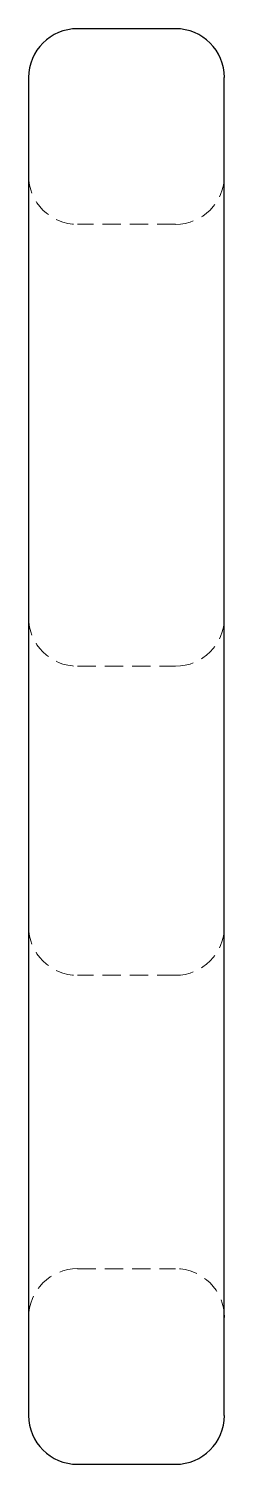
# Model space of a CAD drawing. Header units: millimetres. Extents: x 56 to 230, y 7 to 165.
# Drawn here: x 216.2 to 229.8, y 7 to 107 of the extents above.
import ezdxf

# ---------------------------------------------------------------- set-up
doc = ezdxf.new("R2010")
doc.units = ezdxf.units.MM
doc.linetypes.add('HIDDEN', pattern=[1.905, 1.27, -0.635])

msp = doc.modelspace()

# ---------------------------------------------------------------- linework, layer by layer
at = {"color": 7, "linetype": 'Continuous', "lineweight": 25}
for p, q in [((226.41, 107), (219.59, 107)), ((216.19, 78.09), (216.19, 103.59)), ((229.81, 78.09), (229.81, 103.59)), ((216.19, 29.42), (216.19, 78.09)), ((229.81, 29.42), (229.81, 78.09)), ((216.19, 10.41), (216.19, 29.42)), ((229.81, 10.41), (229.81, 29.42)), ((219.59, 7), (226.41, 7))]:
    msp.add_line(p, q, dxfattribs=at)
at = {"color": 7, "linetype": 'HIDDEN', "lineweight": 18}
for p, q in [((226.41, 93.38), (219.59, 93.38)), ((219.59, 62.6), (226.41, 62.6)), ((226.41, 41.06), (219.59, 41.06)), ((219.59, 20.62), (226.41, 20.62))]:
    msp.add_line(p, q, dxfattribs=at)
at = {"color": 7, "linetype": 'Continuous', "lineweight": 25}
for centre, start, end in [((219.59, 103.59), 90, 180), ((226.41, 103.59), 0, 90), ((219.59, 10.41), 180, 270), ((226.41, 10.41), 270, 0)]:
    msp.add_arc(centre, 3.41, start, end, dxfattribs=at)
at = {"color": 7, "linetype": 'HIDDEN', "lineweight": 18}
for centre, start, end in [((219.59, 96.78), 180, 270), ((226.41, 96.78), 270, 0), ((219.59, 66), 180, 270), ((226.41, 66), 270, 0), ((219.59, 44.47), 180, 270), ((226.41, 44.47), 270, 0), ((219.59, 17.22), 90, 180), ((226.41, 17.22), 0, 90)]:
    msp.add_arc(centre, 3.41, start, end, dxfattribs=at)

doc.saveas('drawing.dxf')
